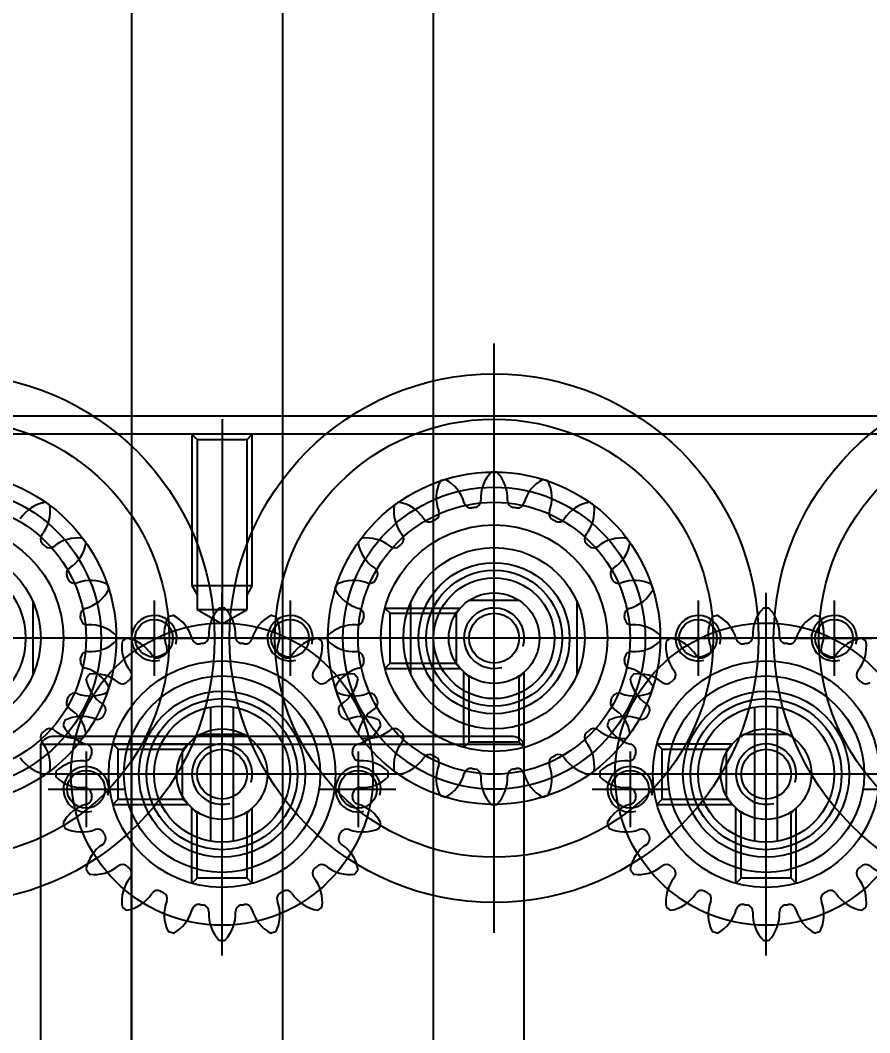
# Model space of a CAD drawing. Header units: inches. Extents: x 0 to 77285, y -118 to 40065.
# Drawn here: x 15498.3 to 15554.5, y 25654.9 to 25722 of the extents above; entities that cross this region are included whole.
import ezdxf

# ---------------------------------------------------------------- set-up
doc = ezdxf.new("R2010")
doc.units = ezdxf.units.IN
doc.header["$LTSCALE"] = 5
doc.header["$MEASUREMENT"] = 0
doc.layers.add('A', color=8, linetype='Continuous')
doc.styles.add('SCI', font='')
doc.styles.get('SCI').set_extended_font_data('Gulim')
doc.dimstyles.new('SCH', dxfattribs={"dimtxt": 2.5, "dimasz": 2, "dimexe": 1.25, "dimexo": 0.625, "dimtad": 1, "dimdec": 8, "dimtxsty": 'SCI', "dimcen": 2.5, "dimclrd": 4, "dimclre": 4, "dimclrt": 7, "dimadec": 8, "dimazin": 2, "dimtfac": 1, "dimtdec": 8, "dimtmove": 0, "dimatfit": 3, "dimfxl": 1, "dimarcsym": 0})

# ---------------------------------------------------------------- blocks, each defined once
blk = doc.blocks.new('A$Cc399747e')
for p, q in [((1767.792, 137), (1767.792, 875)), ((1757.792, 871.5), (1757.792, 140.5)), ((1777.792, 140.5), (1777.792, 871.5)), ((1767.792, 600), (1767.792, 684)), ((1757.792, 682), (1757.792, 602)), ((1777.792, 682), (1777.792, 602)), ((1751.792, 672.514), (1751.792, 602.516)), ((1783.792, 672.514), (1783.792, 602.516)), ((1735.792, 616.5), (1735.792, 592.5)), ((1771.792, 616.5), (1771.792, 592.5)), ((1753.792, 615), (1753.792, 576)), ((1735.792, 612), (1735.792, 597)), ((1771.792, 612), (1771.792, 597)), ((1733.792, 611.729), (1733.792, 606.736)), ((1733.792, 611.729), (1734.142, 611.379)), ((1734.142, 611.379), (1737.442, 611.379)), ((1734.142, 611.379), (1734.142, 607.086)), ((1737.792, 611.729), (1737.442, 611.379)), ((1737.442, 611.379), (1737.442, 607.086)), ((1737.792, 611.729), (1737.792, 606.736)), ((1769.792, 611.729), (1769.792, 606.736)), ((1769.792, 611.729), (1770.142, 611.379)), ((1770.142, 611.379), (1773.442, 611.379)), ((1770.142, 611.379), (1770.142, 607.086)), ((1773.792, 611.729), (1773.442, 611.379)), ((1773.442, 611.379), (1773.442, 607.086)), ((1773.792, 611.729), (1773.792, 606.736)), ((1735.792, 610), (1735.792, 599)), ((1771.792, 610), (1771.792, 599)), ((1735.042, 608.937), (1735.042, 600.063)), ((1736.542, 608.937), (1736.542, 600.063)), ((1771.042, 608.937), (1771.042, 600.063)), ((1772.542, 608.937), (1772.542, 600.063)), ((1744.792, 603), (1744.792, 608)), ((1753.792, 608.5), (1753.792, 582.5)), ((1753.792, 608.5), (1753.792, 582.5)), ((1762.792, 603), (1762.792, 608)), ((1780.792, 603), (1780.792, 608)), ((1753.792, 607.5), (1753.792, 583.5)), ((1734.142, 607.086), (1733.792, 606.736)), ((1734.142, 607.086), (1734.271, 607.086)), ((1737.313, 607.086), (1737.442, 607.086)), ((1737.442, 607.086), (1737.792, 606.736)), ((1770.142, 607.086), (1769.792, 606.736)), ((1770.142, 607.086), (1770.271, 607.086)), ((1773.313, 607.086), (1773.442, 607.086)), ((1773.442, 607.086), (1773.792, 606.736)), ((1743.021, 606.5), (1738.028, 606.5)), ((1738.378, 606.15), (1738.028, 606.5)), ((1738.378, 606.15), (1738.378, 606.021)), ((1742.671, 606.15), (1738.378, 606.15)), ((1738.433, 603.077), (1738.433, 605.923)), ((1743.021, 606.5), (1742.671, 606.15)), ((1742.671, 606.15), (1742.671, 602.85)), ((1779.021, 606.5), (1774.028, 606.5)), ((1774.378, 606.15), (1774.028, 606.5)), ((1774.378, 606.15), (1774.378, 606.021)), ((1778.671, 606.15), (1774.378, 606.15)), ((1774.433, 603.077), (1774.433, 605.923)), ((1779.021, 606.5), (1778.671, 606.15)), ((1778.671, 606.15), (1778.671, 602.85)), ((1729.292, 605.5), (1724.292, 605.5)), ((1747.292, 605.5), (1742.292, 605.5)), ((1765.292, 605.5), (1760.292, 605.5)), ((1783.292, 605.5), (1778.292, 605.5)), ((1723.792, 604.5), (1747.792, 604.5)), ((1728.292, 604.5), (1743.292, 604.5)), ((1730.292, 604.5), (1741.292, 604.5)), ((1759.792, 604.5), (1783.792, 604.5)), ((1764.292, 604.5), (1779.292, 604.5)), ((1766.292, 604.5), (1777.292, 604.5)), ((1738.378, 602.85), (1738.028, 602.5)), ((1738.378, 602.98), (1738.378, 602.85)), ((1742.671, 602.85), (1738.378, 602.85)), ((1743.021, 602.5), (1742.671, 602.85)), ((1751.792, 602.729), (1751.792, 597.736)), ((1751.792, 602.729), (1752.142, 602.379)), ((1755.792, 602.729), (1755.442, 602.379)), ((1755.792, 602.729), (1755.792, 597.736)), ((1774.378, 602.85), (1774.028, 602.5)), ((1774.378, 602.98), (1774.378, 602.85)), ((1778.671, 602.85), (1774.378, 602.85)), ((1779.021, 602.5), (1778.671, 602.85)), ((1743.021, 602.5), (1738.028, 602.5)), ((1783.792, 602.516), (1751.792, 602.516)), ((1752.142, 602.379), (1755.442, 602.379)), ((1752.142, 602.379), (1752.142, 598.086)), ((1752.667, 602), (1782.917, 602)), ((1755.442, 602.379), (1755.442, 598.086)), ((1779.021, 602.5), (1774.028, 602.5)), ((1737.215, 601.859), (1734.369, 601.859)), ((1773.215, 601.859), (1770.369, 601.859)), ((1731.292, 593), (1731.292, 598)), ((1740.292, 593), (1740.292, 598)), ((1748.292, 597.898), (1748.292, 593.102)), ((1752.142, 598.086), (1751.792, 597.736)), ((1752.142, 598.086), (1752.271, 598.086)), ((1755.313, 598.086), (1755.442, 598.086)), ((1755.442, 598.086), (1755.792, 597.736)), ((1759.292, 597.898), (1759.292, 593.102)), ((1767.292, 593), (1767.292, 598)), ((1776.292, 593), (1776.292, 598)), ((1784.292, 597.898), (1784.292, 593.102)), ((1761.021, 597.5), (1756.028, 597.5)), ((1756.378, 597.15), (1756.028, 597.5)), ((1761.021, 597.5), (1760.671, 597.15)), ((1756.293, 593.843), (1756.293, 597.157)), ((1756.378, 597.15), (1756.378, 597.021)), ((1760.671, 597.15), (1756.378, 597.15)), ((1760.671, 597.15), (1760.671, 593.85)), ((1698.292, 595.5), (1737.292, 595.5)), ((1704.792, 595.5), (1730.792, 595.5)), ((1704.792, 595.5), (1730.792, 595.5)), ((1705.792, 595.5), (1729.792, 595.5)), ((1733.792, 595.5), (1728.792, 595.5)), ((1734.292, 595.5), (1773.292, 595.5)), ((1742.792, 595.5), (1737.792, 595.5)), ((1740.792, 595.5), (1766.792, 595.5)), ((1740.792, 595.5), (1766.792, 595.5)), ((1741.792, 595.5), (1765.792, 595.5)), ((1769.792, 595.5), (1764.792, 595.5)), ((1770.292, 595.5), (1809.292, 595.5)), ((1771.792, 581), (1771.792, 595.553)), ((1778.792, 595.5), (1773.792, 595.5)), ((1776.792, 595.5), (1802.792, 595.5)), ((1776.792, 595.5), (1802.792, 595.5)), ((1777.792, 595.5), (1801.792, 595.5)), ((1771.792, 594.553), (1770.142, 593.6)), ((1773.442, 593.6), (1771.792, 594.553)), ((1756.378, 593.85), (1756.028, 593.5)), ((1756.378, 593.98), (1756.378, 593.85)), ((1760.671, 593.85), (1756.378, 593.85)), ((1761.021, 593.5), (1760.671, 593.85)), ((1761.021, 593.5), (1756.028, 593.5)), ((1773.442, 593.6), (1770.142, 593.6)), ((1770.142, 593.6), (1770.142, 582.35)), ((1773.442, 582.35), (1773.442, 593.6)), ((1752.135, 592.999), (1755.449, 592.999)), ((1769.792, 592), (1770.142, 592.606)), ((1773.792, 592), (1773.442, 592.606)), ((1773.792, 592), (1769.792, 592)), ((1769.792, 592), (1769.792, 582)), ((1773.792, 582), (1773.792, 592)), ((1627.792, 582), (2635.792, 582)), ((1770.142, 582.35), (1769.792, 582)), ((1773.442, 582.35), (1770.142, 582.35)), ((1773.792, 582), (1773.442, 582.35))]:
    blk.add_line(p, q)
at = {"ltscale": 4}
for p, q in [((1627.792, 582), (2635.792, 582)), ((1627.792, 580.8), (2635.792, 580.8))]:
    blk.add_line(p, q, dxfattribs=at)
for centre, radius in [((1735.792, 604.5), 10), ((1771.792, 604.5), 10), ((1717.792, 595.5), 17.5), ((1753.792, 595.5), 17.5), ((1789.792, 595.5), 17.5), ((1735.792, 604.5), 7.5), ((1771.792, 604.5), 7.5), ((1735.792, 604.5), 6.5), ((1771.792, 604.5), 6.5), ((1717.792, 595.5), 14.5), ((1735.792, 604.5), 5.5), ((1753.792, 595.5), 14.5), ((1771.792, 604.5), 5.5), ((1789.792, 595.5), 14.5), ((1735.792, 604.5), 5), ((1771.792, 604.5), 5), ((1735.792, 604.5), 4.5), ((1735.792, 604.5), 4.5), ((1771.792, 604.5), 4.5), ((1771.792, 604.5), 4.5), ((1735.792, 604.5), 3), ((1735.792, 604.5), 3), ((1771.792, 604.5), 3), ((1771.792, 604.5), 3), ((1744.792, 605.5), 1.25), ((1762.792, 605.5), 1.25), ((1780.792, 605.5), 1.25), ((1735.792, 604.5), 1.65), ((1753.792, 595.5), 11), ((1771.792, 604.5), 1.65), ((1789.792, 595.5), 11), ((1753.792, 595.5), 10), ((1789.792, 595.5), 10), ((1753.792, 595.5), 9), ((1789.792, 595.5), 9), ((1753.792, 595.5), 7.5), ((1789.792, 595.5), 7.5), ((1753.792, 595.5), 6), ((1789.792, 595.5), 6), ((1753.792, 595.5), 5), ((1753.792, 595.5), 4.5), ((1789.792, 595.5), 5), ((1753.792, 595.5), 4), ((1753.792, 595.5), 3), ((1753.792, 595.5), 3), ((1731.292, 595.5), 1.25), ((1740.292, 595.5), 1.25), ((1753.792, 595.5), 1.65), ((1767.292, 595.5), 1.25), ((1776.292, 595.5), 1.25)]:
    blk.add_circle(centre, radius)
for centre, radius, start, end in [((1737.404, 613.758), 2.5, 135.86546, 183.15785), ((1735.792, 604.5), 11, 90, 90.94936), ((1735.792, 604.5), 11, 89.05064, 90), ((1734.18, 613.758), 2.5, 356.84215, 44.13454), ((1773.404, 613.758), 2.5, 135.86546, 183.15785), ((1771.792, 604.5), 11, 90, 90.94936), ((1771.792, 604.5), 11, 89.05064, 90), ((1770.18, 613.758), 2.5, 356.84215, 44.13454), ((1734.464, 613.803), 2.5, 153.86546, 201.15785), ((1735.792, 604.5), 11, 108, 108.94936), ((1735.792, 604.5), 11, 107.05064, 108), ((1731.398, 612.807), 2.5, 14.84215, 62.13454), ((1740.186, 612.807), 2.5, 117.86546, 165.15785), ((1735.792, 604.5), 11, 72, 72.94936), ((1735.792, 604.5), 11, 71.05064, 72), ((1737.12, 613.803), 2.5, 338.84215, 26.13454), ((1770.464, 613.803), 2.5, 153.86546, 201.15785), ((1771.792, 604.5), 11, 108, 108.94936), ((1771.792, 604.5), 11, 107.05064, 108), ((1767.398, 612.807), 2.5, 14.84215, 62.13454), ((1776.186, 612.807), 2.5, 117.86546, 165.15785), ((1771.792, 604.5), 11, 72, 72.94936), ((1771.792, 604.5), 11, 71.05064, 72), ((1773.12, 613.803), 2.5, 338.84215, 26.13454), ((1731.655, 612.937), 2.5, 171.86546, 219.15785), ((1735.792, 604.5), 11, 126, 126.94936), ((1735.792, 604.5), 11, 125.05064, 126), ((1729.046, 611.042), 2.5, 32.84215, 80.13454), ((1734.242, 613.56), 0.442, 194.84215, 279.71096), ((1734.467, 613.596), 0.442, 278.28904, 3.15785), ((1737.117, 613.596), 0.442, 176.84215, 261.71096), ((1737.343, 613.56), 0.442, 260.28904, 345.15785), ((1742.538, 611.042), 2.5, 99.86546, 147.15785), ((1739.929, 612.937), 2.5, 320.84215, 8.13454), ((1735.792, 604.5), 11, 54, 54.94936), ((1735.792, 604.5), 11, 53.05064, 54), ((1767.655, 612.937), 2.5, 171.86546, 219.15785), ((1771.792, 604.5), 11, 126, 126.94936), ((1771.792, 604.5), 11, 125.05064, 126), ((1765.046, 611.042), 2.5, 32.84215, 80.13454), ((1770.242, 613.56), 0.442, 194.84215, 279.71096), ((1770.467, 613.596), 0.442, 278.28904, 3.15785), ((1773.117, 613.596), 0.442, 176.84215, 261.71096), ((1773.343, 613.56), 0.442, 260.28904, 345.15785), ((1778.538, 611.042), 2.5, 99.86546, 147.15785), ((1775.929, 612.937), 2.5, 320.84215, 8.13454), ((1771.792, 604.5), 11, 54, 54.94936), ((1771.792, 604.5), 11, 53.05064, 54), ((1731.721, 612.741), 0.442, 296.28904, 21.15785), ((1735.792, 604.5), 8.75, 99, 99.71096), ((1735.792, 604.5), 8.75, 98.28904, 99), ((1735.792, 604.5), 8.75, 81, 81.71096), ((1735.792, 604.5), 8.75, 80.28904, 81), ((1739.863, 612.741), 0.442, 158.84215, 243.71096), ((1767.721, 612.741), 0.442, 296.28904, 21.15785), ((1771.792, 604.5), 8.75, 99, 99.71096), ((1771.792, 604.5), 8.75, 98.28904, 99), ((1771.792, 604.5), 8.75, 81, 81.71096), ((1771.792, 604.5), 8.75, 80.28904, 81), ((1775.863, 612.741), 0.442, 158.84215, 243.71096), ((1731.518, 612.637), 0.442, 212.84215, 297.71096), ((1735.792, 604.5), 8.75, 117, 117.71096), ((1735.792, 604.5), 8.75, 116.28904, 117), ((1735.792, 604.5), 8.75, 63, 63.71096), ((1735.792, 604.5), 8.75, 62.28904, 63), ((1740.066, 612.637), 0.442, 242.28904, 327.15785), ((1767.518, 612.637), 0.442, 212.84215, 297.71096), ((1771.792, 604.5), 8.75, 117, 117.71096), ((1771.792, 604.5), 8.75, 116.28904, 117), ((1771.792, 604.5), 8.75, 63, 63.71096), ((1771.792, 604.5), 8.75, 62.28904, 63), ((1776.066, 612.637), 0.442, 242.28904, 327.15785), ((1729.374, 611.08), 0.442, 314.28904, 39.15785), ((1742.21, 611.08), 0.442, 140.84215, 225.71096), ((1765.374, 611.08), 0.442, 314.28904, 39.15785), ((1778.21, 611.08), 0.442, 140.84215, 225.71096), ((1727.355, 608.637), 2.5, 50.84215, 98.13454), ((1729.213, 610.918), 0.442, 230.84215, 315.71096), ((1735.792, 604.5), 8.75, 135, 135.71096), ((1735.792, 604.5), 8.75, 134.28904, 135), ((1735.792, 604.5), 8.75, 45, 45.71096), ((1735.792, 604.5), 8.75, 44.28904, 45), ((1742.372, 610.918), 0.442, 224.28904, 309.15785), ((1744.229, 608.637), 2.5, 81.86546, 129.15785), ((1742.334, 611.246), 2.5, 302.84215, 350.13454), ((1735.792, 604.5), 11, 36, 36.94936), ((1735.792, 604.5), 11, 35.05064, 36), ((1771.792, 604.5), 11, 144, 144.94936), ((1765.25, 611.246), 2.5, 189.86546, 237.15785), ((1771.792, 604.5), 11, 143.05064, 144), ((1763.355, 608.637), 2.5, 50.84215, 98.13454), ((1765.213, 610.918), 0.442, 230.84215, 315.71096), ((1771.792, 604.5), 8.75, 135, 135.71096), ((1771.792, 604.5), 8.75, 134.28904, 135), ((1771.792, 604.5), 8.75, 45, 45.71096), ((1771.792, 604.5), 8.75, 44.28904, 45), ((1778.372, 610.918), 0.442, 224.28904, 309.15785), ((1780.229, 608.637), 2.5, 81.86546, 129.15785), ((1778.334, 611.246), 2.5, 302.84215, 350.13454), ((1771.792, 604.5), 11, 36, 36.94936), ((1771.792, 604.5), 11, 35.05064, 36), ((1743.929, 608.774), 0.442, 122.84215, 207.71096), ((1763.655, 608.774), 0.442, 332.28904, 57.15785), ((1779.929, 608.774), 0.442, 122.84215, 207.71096), ((1735.792, 604.5), 8.75, 27, 27.71096), ((1735.792, 604.5), 8.75, 26.28904, 27), ((1744.033, 608.571), 0.442, 206.28904, 291.15785), ((1745.095, 605.828), 2.5, 63.86546, 111.15785), ((1735.792, 604.5), 11, 18, 18.94936), ((1771.792, 604.5), 11, 161.05064, 162), ((1762.489, 605.828), 2.5, 68.84215, 116.13454), ((1763.551, 608.571), 0.442, 248.84215, 333.71096), ((1771.792, 604.5), 8.75, 153, 153.71096), ((1771.792, 604.5), 8.75, 152.28904, 153), ((1771.792, 604.5), 8.75, 27, 27.71096), ((1771.792, 604.5), 8.75, 26.28904, 27), ((1780.033, 608.571), 0.442, 206.28904, 291.15785), ((1781.095, 605.828), 2.5, 63.86546, 111.15785), ((1771.792, 604.5), 11, 18, 18.94936), ((1744.098, 608.894), 2.5, 284.84215, 332.13454), ((1735.792, 604.5), 11, 17.05064, 18), ((1771.792, 604.5), 11, 162, 162.94936), ((1763.486, 608.894), 2.5, 207.86546, 255.15785), ((1780.098, 608.894), 2.5, 284.84215, 332.13454), ((1771.792, 604.5), 11, 17.05064, 18), ((1744.792, 605.5), 1.5, 165, 105), ((1762.792, 605.5), 1.5, 165, 105), ((1780.792, 605.5), 1.5, 165, 105), ((1735.792, 604.5), 2, 165, 105), ((1744.852, 606.051), 0.442, 104.84215, 189.71096), ((1735.792, 604.5), 8.75, 9, 9.71096), ((1753.792, 595.5), 11, 108, 108.94936), ((1753.792, 595.5), 11, 107.05064, 108), ((1749.398, 603.807), 2.5, 14.84215, 62.13454), ((1755.404, 604.758), 2.5, 135.86546, 183.15785), ((1753.792, 595.5), 11, 90, 90.94936), ((1753.792, 595.5), 11, 89.05064, 90), ((1752.18, 604.758), 2.5, 356.84215, 44.13454), ((1758.186, 603.807), 2.5, 117.86546, 165.15785), ((1753.792, 595.5), 11, 72, 72.94936), ((1753.792, 595.5), 11, 71.05064, 72), ((1762.732, 606.051), 0.442, 350.28904, 75.15785), ((1771.792, 604.5), 8.75, 170.28904, 171), ((1771.792, 604.5), 2, 165, 105), ((1780.852, 606.051), 0.442, 104.84215, 189.71096), ((1771.792, 604.5), 8.75, 9, 9.71096), ((1735.792, 604.5), 8.75, 8.28904, 9), ((1744.888, 605.825), 0.442, 188.28904, 273.15785), ((1745.05, 602.888), 2.5, 45.86546, 93.15785), ((1752.464, 604.803), 2.5, 153.86546, 201.15785), ((1755.12, 604.803), 2.5, 338.84215, 26.13454), ((1762.534, 602.888), 2.5, 86.84215, 134.13454), ((1762.697, 605.825), 0.442, 266.84215, 351.71096), ((1771.792, 604.5), 8.75, 171, 171.71096), ((1771.792, 604.5), 8.75, 8.28904, 9), ((1780.888, 605.825), 0.442, 188.28904, 273.15785), ((1781.05, 602.888), 2.5, 45.86546, 93.15785), ((1735.792, 604.5), 11, 360, 0.94936), ((1752.467, 604.596), 0.442, 278.28904, 3.15785), ((1755.117, 604.596), 0.442, 176.84215, 261.71096), ((1771.792, 604.5), 11, 179.05064, 180), ((1771.792, 604.5), 11, 360, 0.94936), ((1745.05, 606.112), 2.5, 266.84215, 314.13454), ((1735.792, 604.5), 11, 359.05064, 0), ((1749.655, 603.937), 2.5, 171.86546, 219.15785), ((1753.792, 595.5), 11, 126, 126.94936), ((1753.792, 595.5), 11, 125.05064, 126), ((1747.046, 602.042), 2.5, 32.84215, 80.13454), ((1749.721, 603.741), 0.442, 296.28904, 21.15785), ((1752.242, 604.56), 0.442, 194.84215, 279.71096), ((1753.792, 595.5), 8.75, 99, 99.71096), ((1753.792, 595.5), 8.75, 98.28904, 99), ((1753.792, 595.5), 8.75, 81, 81.71096), ((1753.792, 595.5), 8.75, 80.28904, 81), ((1755.343, 604.56), 0.442, 260.28904, 345.15785), ((1757.863, 603.741), 0.442, 158.84215, 243.71096), ((1760.538, 602.042), 2.5, 99.86546, 147.15785), ((1757.929, 603.937), 2.5, 320.84215, 8.13454), ((1753.792, 595.5), 11, 54, 54.94936), ((1753.792, 595.5), 11, 53.05064, 54), ((1771.792, 604.5), 11, 180, 180.94936), ((1762.534, 606.112), 2.5, 225.86546, 273.15785), ((1781.05, 606.112), 2.5, 266.84215, 314.13454), ((1771.792, 604.5), 11, 359.05064, 0), ((1785.655, 603.937), 2.5, 171.86546, 219.15785), ((1789.792, 595.5), 11, 126, 126.94936), ((1789.792, 595.5), 11, 125.05064, 126), ((1783.046, 602.042), 2.5, 32.84215, 80.13454), ((1735.792, 604.5), 8.75, 351, 351.71096), ((1744.888, 603.175), 0.442, 86.84215, 171.71096), ((1749.518, 603.637), 0.442, 212.84215, 297.71096), ((1753.792, 595.5), 8.75, 117, 117.71096), ((1753.792, 595.5), 8.75, 116.28904, 117), ((1753.792, 595.5), 8.75, 63, 63.71096), ((1753.792, 595.5), 8.75, 62.28904, 63), ((1758.066, 603.637), 0.442, 242.28904, 327.15785), ((1762.697, 603.175), 0.442, 8.28904, 93.15785), ((1771.792, 604.5), 8.75, 188.28904, 189), ((1771.792, 604.5), 8.75, 351, 351.71096), ((1780.888, 603.175), 0.442, 86.84215, 171.71096), ((1744.852, 602.95), 0.442, 170.28904, 255.15785), ((1735.792, 604.5), 8.75, 350.28904, 351), ((1762.732, 602.95), 0.442, 284.84215, 9.71096), ((1771.792, 604.5), 8.75, 189, 189.71096), ((1780.852, 602.95), 0.442, 170.28904, 255.15785), ((1771.792, 604.5), 8.75, 350.28904, 351), ((1744.098, 600.106), 2.5, 27.86546, 75.15785), ((1753.792, 595.5), 11, 144, 144.94936), ((1753.792, 595.5), 11, 143.05064, 144), ((1745.355, 599.637), 2.5, 50.84215, 98.13454), ((1747.374, 602.08), 0.442, 314.28904, 39.15785), ((1752.667, 603), 1, 208.95502, 270), ((1760.21, 602.08), 0.442, 140.84215, 225.71096), ((1762.229, 599.637), 2.5, 81.86546, 129.15785), ((1763.486, 600.106), 2.5, 104.84215, 152.13454), ((1753.792, 595.5), 11, 36, 36.94936), ((1753.792, 595.5), 11, 35.05064, 36), ((1780.098, 600.106), 2.5, 27.86546, 75.15785), ((1789.792, 595.5), 11, 144, 144.94936), ((1789.792, 595.5), 11, 143.05064, 144), ((1781.355, 599.637), 2.5, 50.84215, 98.13454), ((1782.917, 603), 1, 270, 331.04498), ((1783.374, 602.08), 0.442, 314.28904, 39.15785), ((1747.25, 602.246), 2.5, 189.86546, 237.15785), ((1735.792, 604.5), 11, 342, 342.94936), ((1747.213, 601.918), 0.442, 230.84215, 315.71096), ((1753.792, 595.5), 8.75, 135, 135.71096), ((1753.792, 595.5), 8.75, 134.28904, 135), ((1753.792, 595.5), 8.75, 45, 45.71096), ((1753.792, 595.5), 8.75, 44.28904, 45), ((1760.372, 601.918), 0.442, 224.28904, 309.15785), ((1771.792, 604.5), 11, 197.05064, 198), ((1760.334, 602.246), 2.5, 302.84215, 350.13454), ((1783.25, 602.246), 2.5, 189.86546, 237.15785), ((1771.792, 604.5), 11, 342, 342.94936), ((1783.213, 601.918), 0.442, 230.84215, 315.71096), ((1789.792, 595.5), 8.75, 135, 135.71096), ((1789.792, 595.5), 8.75, 134.28904, 135), ((1735.792, 604.5), 8.75, 333, 333.71096), ((1744.033, 600.429), 0.442, 68.84215, 153.71096), ((1745.095, 603.172), 2.5, 248.84215, 296.13454), ((1735.792, 604.5), 11, 341.05064, 342), ((1771.792, 604.5), 11, 198, 198.94936), ((1762.489, 603.172), 2.5, 243.86546, 291.15785), ((1763.551, 600.429), 0.442, 26.28904, 111.15785), ((1771.792, 604.5), 8.75, 206.28904, 207), ((1771.792, 604.5), 8.75, 333, 333.71096), ((1780.033, 600.429), 0.442, 68.84215, 153.71096), ((1781.095, 603.172), 2.5, 248.84215, 296.13454), ((1771.792, 604.5), 11, 341.05064, 342), ((1743.929, 600.226), 0.442, 152.28904, 237.15785), ((1735.792, 604.5), 8.75, 332.28904, 333), ((1745.655, 599.774), 0.442, 332.28904, 57.15785), ((1761.929, 599.774), 0.442, 122.84215, 207.71096), ((1763.655, 600.226), 0.442, 302.84215, 27.71096), ((1771.792, 604.5), 8.75, 207, 207.71096), ((1779.929, 600.226), 0.442, 152.28904, 237.15785), ((1771.792, 604.5), 8.75, 332.28904, 333), ((1781.655, 599.774), 0.442, 332.28904, 57.15785), ((1744.489, 596.828), 2.5, 68.84215, 116.13454), ((1742.334, 597.754), 2.5, 9.86546, 57.15785), ((1745.551, 599.571), 0.442, 248.84215, 333.71096), ((1753.792, 595.5), 8.75, 153, 153.71096), ((1753.792, 595.5), 8.75, 152.28904, 153), ((1753.792, 595.5), 8.75, 27, 27.71096), ((1753.792, 595.5), 8.75, 26.28904, 27), ((1762.033, 599.571), 0.442, 206.28904, 291.15785), ((1763.095, 596.828), 2.5, 63.86546, 111.15785), ((1765.25, 597.754), 2.5, 122.84215, 170.13454), ((1780.489, 596.828), 2.5, 68.84215, 116.13454), ((1778.334, 597.754), 2.5, 9.86546, 57.15785), ((1781.551, 599.571), 0.442, 248.84215, 333.71096), ((1789.792, 595.5), 8.75, 153, 153.71096), ((1789.792, 595.5), 8.75, 152.28904, 153), ((1753.792, 595.5), 11, 162, 162.94936), ((1745.486, 599.894), 2.5, 207.86546, 255.15785), ((1753.792, 595.5), 11, 161.05064, 162), ((1762.098, 599.894), 2.5, 284.84215, 332.13454), ((1753.792, 595.5), 11, 18, 18.94936), ((1753.792, 595.5), 11, 17.05064, 18), ((1789.792, 595.5), 11, 162, 162.94936), ((1781.486, 599.894), 2.5, 207.86546, 255.15785), ((1789.792, 595.5), 11, 161.05064, 162), ((1729.213, 598.082), 0.442, 44.28904, 129.15785), ((1735.792, 604.5), 8.75, 224.28904, 225), ((1735.792, 604.5), 8.75, 225, 225.71096), ((1729.374, 597.921), 0.442, 320.84215, 45.71096), ((1742.21, 597.921), 0.442, 134.28904, 219.15785), ((1735.792, 604.5), 8.75, 314.28904, 315), ((1735.792, 604.5), 8.75, 315, 315.71096), ((1742.372, 598.082), 0.442, 50.84215, 135.71096), ((1744.229, 600.363), 2.5, 230.84215, 278.13454), ((1735.792, 604.5), 11, 323.05064, 324), ((1735.792, 604.5), 11, 324, 324.94936), ((1771.792, 604.5), 11, 215.05064, 216), ((1771.792, 604.5), 11, 216, 216.94936), ((1763.355, 600.363), 2.5, 261.86546, 309.15785), ((1765.213, 598.082), 0.442, 44.28904, 129.15785), ((1771.792, 604.5), 8.75, 224.28904, 225), ((1771.792, 604.5), 8.75, 225, 225.71096), ((1765.374, 597.921), 0.442, 320.84215, 45.71096), ((1778.21, 597.921), 0.442, 134.28904, 219.15785), ((1771.792, 604.5), 8.75, 314.28904, 315), ((1771.792, 604.5), 8.75, 315, 315.71096), ((1778.372, 598.082), 0.442, 50.84215, 135.71096), ((1780.229, 600.363), 2.5, 230.84215, 278.13454), ((1771.792, 604.5), 11, 323.05064, 324), ((1771.792, 604.5), 11, 324, 324.94936), ((1731.655, 596.063), 2.5, 140.84215, 188.13454), ((1739.929, 596.063), 2.5, 351.86546, 39.15785), ((1744.732, 597.051), 0.442, 350.28904, 75.15785), ((1753.792, 595.5), 2, 165, 105), ((1762.852, 597.051), 0.442, 104.84215, 189.71096), ((1767.655, 596.063), 2.5, 140.84215, 188.13454), ((1775.929, 596.063), 2.5, 351.86546, 39.15785), ((1780.732, 597.051), 0.442, 350.28904, 75.15785), ((1729.046, 597.958), 2.5, 279.86546, 327.15785), ((1731.292, 595.5), 1.5, 165, 105), ((1731.518, 596.363), 0.442, 62.28904, 147.15785), ((1735.792, 604.5), 8.75, 242.28904, 243), ((1735.792, 604.5), 8.75, 243, 243.71096), ((1731.721, 596.259), 0.442, 338.84215, 63.71096), ((1740.292, 595.5), 1.5, 165, 105), ((1739.863, 596.259), 0.442, 116.28904, 201.15785), ((1735.792, 604.5), 8.75, 296.28904, 297), ((1735.792, 604.5), 8.75, 297, 297.71096), ((1740.066, 596.363), 0.442, 32.84215, 117.71096), ((1742.538, 597.958), 2.5, 212.84215, 260.13454), ((1744.697, 596.825), 0.442, 266.84215, 351.71096), ((1753.792, 595.5), 8.75, 171, 171.71096), ((1753.792, 595.5), 8.75, 170.28904, 171), ((1753.792, 595.5), 8.75, 9, 9.71096), ((1753.792, 595.5), 8.75, 8.28904, 9), ((1762.888, 596.825), 0.442, 188.28904, 273.15785), ((1765.046, 597.958), 2.5, 279.86546, 327.15785), ((1767.292, 595.5), 1.5, 165, 105), ((1767.518, 596.363), 0.442, 62.28904, 147.15785), ((1771.792, 604.5), 8.75, 242.28904, 243), ((1771.792, 604.5), 8.75, 243, 243.71096), ((1767.721, 596.259), 0.442, 338.84215, 63.71096), ((1776.292, 595.5), 1.5, 165, 105), ((1775.863, 596.259), 0.442, 116.28904, 201.15785), ((1771.792, 604.5), 8.75, 296.28904, 297), ((1771.792, 604.5), 8.75, 297, 297.71096), ((1776.066, 596.363), 0.442, 32.84215, 117.71096), ((1778.538, 597.958), 2.5, 212.84215, 260.13454), ((1780.697, 596.825), 0.442, 266.84215, 351.71096), ((1789.792, 595.5), 8.75, 171, 171.71096), ((1789.792, 595.5), 8.75, 170.28904, 171), ((1734.464, 595.197), 2.5, 158.84215, 206.13454), ((1734.242, 595.44), 0.442, 80.28904, 165.15785), ((1735.792, 604.5), 8.75, 260.28904, 261), ((1735.792, 604.5), 8.75, 261, 261.71096), ((1735.792, 604.5), 8.75, 278.28904, 279), ((1735.792, 604.5), 8.75, 279, 279.71096), ((1737.343, 595.44), 0.442, 14.84215, 99.71096), ((1737.12, 595.197), 2.5, 333.86546, 21.15785), ((1744.534, 593.888), 2.5, 86.84215, 134.13454), ((1763.05, 593.888), 2.5, 45.86546, 93.15785), ((1770.464, 595.197), 2.5, 158.84215, 206.13454), ((1770.242, 595.44), 0.442, 80.28904, 165.15785), ((1771.792, 604.5), 8.75, 260.28904, 261), ((1771.792, 604.5), 8.75, 261, 261.71096), ((1771.792, 604.5), 8.75, 278.28904, 279), ((1771.792, 604.5), 8.75, 279, 279.71096), ((1773.343, 595.44), 0.442, 14.84215, 99.71096), ((1773.12, 595.197), 2.5, 333.86546, 21.15785), ((1780.534, 593.888), 2.5, 86.84215, 134.13454), ((1735.792, 604.5), 11, 233.05064, 234), ((1735.792, 604.5), 11, 234, 234.94936), ((1731.398, 596.194), 2.5, 297.86546, 345.15785), ((1734.467, 595.405), 0.442, 356.84215, 81.71096), ((1737.404, 595.243), 2.5, 176.84215, 224.13454), ((1734.18, 595.243), 2.5, 315.86546, 3.15785), ((1737.117, 595.405), 0.442, 98.28904, 183.15785), ((1740.186, 596.194), 2.5, 194.84215, 242.13454), ((1735.792, 604.5), 11, 305.05064, 306), ((1735.792, 604.5), 11, 306, 306.94936), ((1753.792, 595.5), 11, 179.05064, 180), ((1753.792, 595.5), 11, 180, 180.94936), ((1744.534, 597.112), 2.5, 225.86546, 273.15785), ((1763.05, 597.112), 2.5, 266.84215, 314.13454), ((1753.792, 595.5), 11, 360, 0.94936), ((1753.792, 595.5), 11, 359.05064, 0), ((1771.792, 604.5), 11, 233.05064, 234), ((1771.792, 604.5), 11, 234, 234.94936), ((1767.398, 596.194), 2.5, 297.86546, 345.15785), ((1770.467, 595.405), 0.442, 356.84215, 81.71096), ((1773.404, 595.243), 2.5, 176.84215, 224.13454), ((1770.18, 595.243), 2.5, 315.86546, 3.15785), ((1773.117, 595.405), 0.442, 98.28904, 183.15785), ((1776.186, 596.194), 2.5, 194.84215, 242.13454), ((1771.792, 604.5), 11, 305.05064, 306), ((1771.792, 604.5), 11, 306, 306.94936), ((1789.792, 595.5), 11, 179.05064, 180), ((1789.792, 595.5), 11, 180, 180.94936), ((1780.534, 597.112), 2.5, 225.86546, 273.15785), ((1744.697, 594.175), 0.442, 8.28904, 93.15785), ((1762.888, 594.175), 0.442, 86.84215, 171.71096), ((1780.697, 594.175), 0.442, 8.28904, 93.15785), ((1735.792, 604.5), 11, 251.05064, 252), ((1735.792, 604.5), 11, 252, 252.94936), ((1735.792, 604.5), 11, 287.05064, 288), ((1735.792, 604.5), 11, 288, 288.94936), ((1744.732, 593.95), 0.442, 284.84215, 9.71096), ((1753.792, 595.5), 8.75, 188.28904, 189), ((1753.792, 595.5), 8.75, 189, 189.71096), ((1762.852, 593.95), 0.442, 170.28904, 255.15785), ((1753.792, 595.5), 8.75, 350.28904, 351), ((1753.792, 595.5), 8.75, 351, 351.71096), ((1771.792, 604.5), 11, 251.05064, 252), ((1771.792, 604.5), 11, 252, 252.94936), ((1771.792, 604.5), 11, 287.05064, 288), ((1771.792, 604.5), 11, 288, 288.94936), ((1780.732, 593.95), 0.442, 284.84215, 9.71096), ((1789.792, 595.5), 8.75, 188.28904, 189), ((1789.792, 595.5), 8.75, 189, 189.71096), ((1735.792, 604.5), 11, 269.05064, 270), ((1735.792, 604.5), 11, 270, 270.94936), ((1745.486, 591.106), 2.5, 104.84215, 152.13454), ((1762.098, 591.106), 2.5, 27.86546, 75.15785), ((1771.792, 604.5), 11, 269.05064, 270), ((1771.792, 604.5), 11, 270, 270.94936), ((1781.486, 591.106), 2.5, 104.84215, 152.13454), ((1753.792, 595.5), 11, 197.05064, 198), ((1753.792, 595.5), 11, 198, 198.94936), ((1744.489, 594.172), 2.5, 243.86546, 291.15785), ((1745.551, 591.429), 0.442, 26.28904, 111.15785), ((1762.033, 591.429), 0.442, 68.84215, 153.71096), ((1763.095, 594.172), 2.5, 248.84215, 296.13454), ((1753.792, 595.5), 11, 341.05064, 342), ((1753.792, 595.5), 11, 342, 342.94936), ((1789.792, 595.5), 11, 197.05064, 198), ((1789.792, 595.5), 11, 198, 198.94936), ((1780.489, 594.172), 2.5, 243.86546, 291.15785), ((1781.551, 591.429), 0.442, 26.28904, 111.15785), ((1745.655, 591.226), 0.442, 302.84215, 27.71096), ((1753.792, 595.5), 8.75, 206.28904, 207), ((1753.792, 595.5), 8.75, 207, 207.71096), ((1761.929, 591.226), 0.442, 152.28904, 237.15785), ((1753.792, 595.5), 8.75, 332.28904, 333), ((1753.792, 595.5), 8.75, 333, 333.71096), ((1781.655, 591.226), 0.442, 302.84215, 27.71096), ((1789.792, 595.5), 8.75, 206.28904, 207), ((1789.792, 595.5), 8.75, 207, 207.71096), ((1747.25, 588.754), 2.5, 122.84215, 170.13454), ((1760.334, 588.754), 2.5, 9.86546, 57.15785), ((1783.25, 588.754), 2.5, 122.84215, 170.13454), ((1753.792, 595.5), 11, 215.05064, 216), ((1745.355, 591.363), 2.5, 261.86546, 309.15785), ((1747.213, 589.082), 0.442, 44.28904, 129.15785), ((1753.792, 595.5), 8.75, 224.28904, 225), ((1753.792, 595.5), 8.75, 225, 225.71096), ((1747.374, 588.921), 0.442, 320.84215, 45.71096), ((1760.21, 588.921), 0.442, 134.28904, 219.15785), ((1753.792, 595.5), 8.75, 314.28904, 315), ((1753.792, 595.5), 8.75, 315, 315.71096), ((1760.372, 589.082), 0.442, 50.84215, 135.71096), ((1762.229, 591.363), 2.5, 230.84215, 278.13454), ((1753.792, 595.5), 11, 324, 324.94936), ((1789.792, 595.5), 11, 215.05064, 216), ((1781.355, 591.363), 2.5, 261.86546, 309.15785), ((1783.213, 589.082), 0.442, 44.28904, 129.15785), ((1789.792, 595.5), 8.75, 224.28904, 225), ((1789.792, 595.5), 8.75, 225, 225.71096), ((1783.374, 588.921), 0.442, 320.84215, 45.71096), ((1753.792, 595.5), 11, 216, 216.94936), ((1749.655, 587.063), 2.5, 140.84215, 188.13454), ((1757.929, 587.063), 2.5, 351.86546, 39.15785), ((1753.792, 595.5), 11, 323.05064, 324), ((1789.792, 595.5), 11, 216, 216.94936), ((1785.655, 587.063), 2.5, 140.84215, 188.13454), ((1747.046, 588.958), 2.5, 279.86546, 327.15785), ((1749.518, 587.363), 0.442, 62.28904, 147.15785), ((1753.792, 595.5), 8.75, 242.28904, 243), ((1753.792, 595.5), 8.75, 243, 243.71096), ((1749.721, 587.259), 0.442, 338.84215, 63.71096), ((1757.863, 587.259), 0.442, 116.28904, 201.15785), ((1753.792, 595.5), 8.75, 296.28904, 297), ((1753.792, 595.5), 8.75, 297, 297.71096), ((1758.066, 587.363), 0.442, 32.84215, 117.71096), ((1760.538, 588.958), 2.5, 212.84215, 260.13454), ((1783.046, 588.958), 2.5, 279.86546, 327.15785), ((1753.792, 595.5), 11, 233.05064, 234), ((1753.792, 595.5), 11, 234, 234.94936), ((1752.464, 586.197), 2.5, 158.84215, 206.13454), ((1749.398, 587.194), 2.5, 297.86546, 345.15785), ((1752.242, 586.44), 0.442, 80.28904, 165.15785), ((1753.792, 595.5), 8.75, 260.28904, 261), ((1753.792, 595.5), 8.75, 261, 261.71096), ((1752.467, 586.405), 0.442, 356.84215, 81.71096), ((1755.117, 586.405), 0.442, 98.28904, 183.15785), ((1753.792, 595.5), 8.75, 278.28904, 279), ((1753.792, 595.5), 8.75, 279, 279.71096), ((1755.343, 586.44), 0.442, 14.84215, 99.71096), ((1758.186, 587.194), 2.5, 194.84215, 242.13454), ((1755.12, 586.197), 2.5, 333.86546, 21.15785), ((1753.792, 595.5), 11, 305.05064, 306), ((1753.792, 595.5), 11, 306, 306.94936), ((1789.792, 595.5), 11, 233.05064, 234), ((1789.792, 595.5), 11, 234, 234.94936), ((1755.404, 586.243), 2.5, 176.84215, 224.13454), ((1752.18, 586.243), 2.5, 315.86546, 3.15785), ((1753.792, 595.5), 11, 251.05064, 252), ((1753.792, 595.5), 11, 252, 252.94936), ((1753.792, 595.5), 11, 269.05064, 270), ((1753.792, 595.5), 11, 270, 270.94936), ((1753.792, 595.5), 11, 287.05064, 288), ((1753.792, 595.5), 11, 288, 288.94936)]:
    blk.add_arc(centre, radius, start, end)
blk = doc.blocks.new('*D366')
at = {"color": 4, "lineweight": -2, "transparency": 16777216}
for p, q in [((12554.65, 23925.55), (12554.65, 28076.143)), ((17979.65, 23925.05), (17979.65, 28076.143)), ((12714.65, 27976.143), (17819.65, 27976.143))]:
    blk.add_line(p, q, dxfattribs=at)
at = {"color": 4, "transparency": 16777216}
for points in [[(12714.65, 28002.81), (12714.65, 27949.477), (12554.65, 27976.143)], [(17819.65, 28002.81), (17819.65, 27949.477), (17979.65, 27976.143)]]:
    blk.add_solid(points, dxfattribs=at)
at = {"layer": 'Defpoints', "color": 0, "transparency": 16777216}
for p in [(17979.65, 27976.143), (12554.65, 23875.55), (17979.65, 23875.05)]:
    blk.add_point(p, dxfattribs=at)
at = {"color": 7, "transparency": 16777216, "insert": (15267.15, 28128.806), "char_height": 200, "attachment_point": 5, "style": 'SCI'}
blk.add_mtext('5425', dxfattribs=at)
blk = doc.blocks.new('*D367')
at = {"color": 4, "lineweight": -2, "transparency": 16777216}
for p, q in [((12554.65, 23925.55), (12554.65, 29140.675)), ((21064.65, 23433.05), (21064.65, 29140.675)), ((12714.65, 29040.675), (20904.65, 29040.675))]:
    blk.add_line(p, q, dxfattribs=at)
at = {"color": 4, "transparency": 16777216}
for points in [[(12714.65, 29067.342), (12714.65, 29014.009), (12554.65, 29040.675)], [(20904.65, 29067.342), (20904.65, 29014.009), (21064.65, 29040.675)]]:
    blk.add_solid(points, dxfattribs=at)
at = {"layer": 'Defpoints', "color": 0, "transparency": 16777216}
for p in [(21064.65, 29040.675), (12554.65, 23875.55), (21064.65, 23383.05)]:
    blk.add_point(p, dxfattribs=at)
at = {"color": 7, "transparency": 16777216, "insert": (16809.65, 29193.472), "char_height": 200, "attachment_point": 5, "style": 'SCI'}
blk.add_mtext('8510', dxfattribs=at)
blk = doc.blocks.new('*D374')
at = {"color": 4, "lineweight": -2, "transparency": 16777216}
for p, q in [((12554.65, 23925.55), (12554.65, 30215.876)), ((37924.65, 23433.05), (37924.65, 30215.876)), ((12714.65, 30115.876), (37764.65, 30115.876))]:
    blk.add_line(p, q, dxfattribs=at)
at = {"color": 4, "transparency": 16777216}
for points in [[(12714.65, 30142.543), (12714.65, 30089.21), (12554.65, 30115.876)], [(37764.65, 30142.543), (37764.65, 30089.21), (37924.65, 30115.876)]]:
    blk.add_solid(points, dxfattribs=at)
at = {"layer": 'Defpoints', "color": 0, "transparency": 16777216}
for p in [(37924.65, 30115.876), (12554.65, 23875.55), (37924.65, 23383.05)]:
    blk.add_point(p, dxfattribs=at)
at = {"color": 7, "transparency": 16777216, "insert": (25239.65, 30268.539), "char_height": 200, "attachment_point": 5, "style": 'SCI'}
blk.add_mtext('25370', dxfattribs=at)

msp = doc.modelspace()

# ---------------------------------------------------------------- block references
at = {"layer": 'A', "rotation": 180}
msp.add_blockref('A$Cc399747e', (17283.44187244, 26276.55060516), dxfattribs=at)

# ---------------------------------------------------------------- dimensions: what is measured, and where the dimension line sits
for base, p2, picture, middle in [((37924.649780898, 30115.8761734788), (37924.649780898, 23383.0504762948), '*D374', (25239.649780898, 30268.5392893244)), ((21064.649780898, 29040.6754827387), (21064.649780898, 23383.0504762948), '*D367', (16809.649780898, 29193.4717543765)), ((17979.649780898, 27976.1433020648), (17979.649780898, 23875.0504762948), '*D366', (15267.149780898, 28128.8064179103))]:
    dim = msp.add_linear_dim(base=base, p1=(12554.649780898, 23875.5504762968), p2=p2, dimstyle='SCH', override={"dimscale": 80})
    dim.commit()
    dim.dimension.update_dxf_attribs({"geometry": picture, "text_midpoint": middle})

doc.saveas('drawing.dxf')
